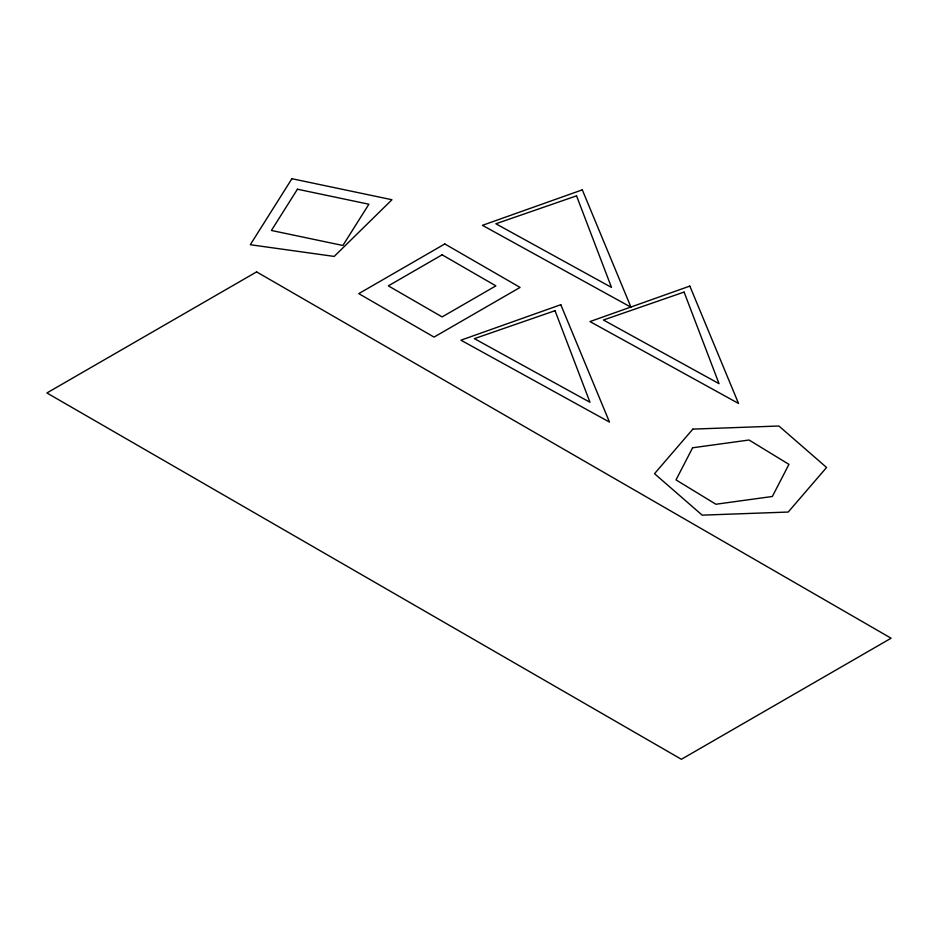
<?xml version="1.0" encoding="UTF-8"?>
<svg xmlns="http://www.w3.org/2000/svg" width="938" height="938" viewBox="0 0 938 938"><rect width="100%" height="100%" fill="white"/><g stroke="black" fill="none" stroke-linecap="round" stroke-linejoin="round"><path stroke-width="1.41" d="M692.607 447.778L676.017 479.893L715.893 504.245L772.349 496.483L788.94 464.369L749.063 440.016L692.607 447.778M291.917 178.712L250.305 244.724L334.209 256.426L391.955 199.735L291.917 178.712M297.44 189.218L271.422 230.467L342.886 245.486L368.892 204.226L297.44 189.218M692.865 429.112L654.513 473.678L702.187 515.15L788.213 512.042L826.577 467.476L778.903 426.016L692.865 429.112M256.602 271.891L46.9 392.963L681.398 759.288L891.1 638.215L256.602 271.891M444.8 243.95L358.773 293.629L434.048 337.094L520.086 287.415L444.8 243.95M442.115 254.819L388.344 285.867L442.115 316.915L495.885 285.867L442.115 254.819M582.299 189.851L482.437 225.331L630.981 307.207L582.299 189.851M560.795 304.709L460.933 340.189L609.477 422.077L560.795 304.709M689.84 286.09L589.979 321.57L738.523 403.446L689.84 286.09M576.542 195.843L495.885 223.772L611.494 287.415L576.542 195.843M555.038 310.701L474.382 338.641L589.979 402.285L555.038 310.701M684.083 292.07L603.427 320.01L719.036 383.654L684.083 292.07"/></g></svg>
